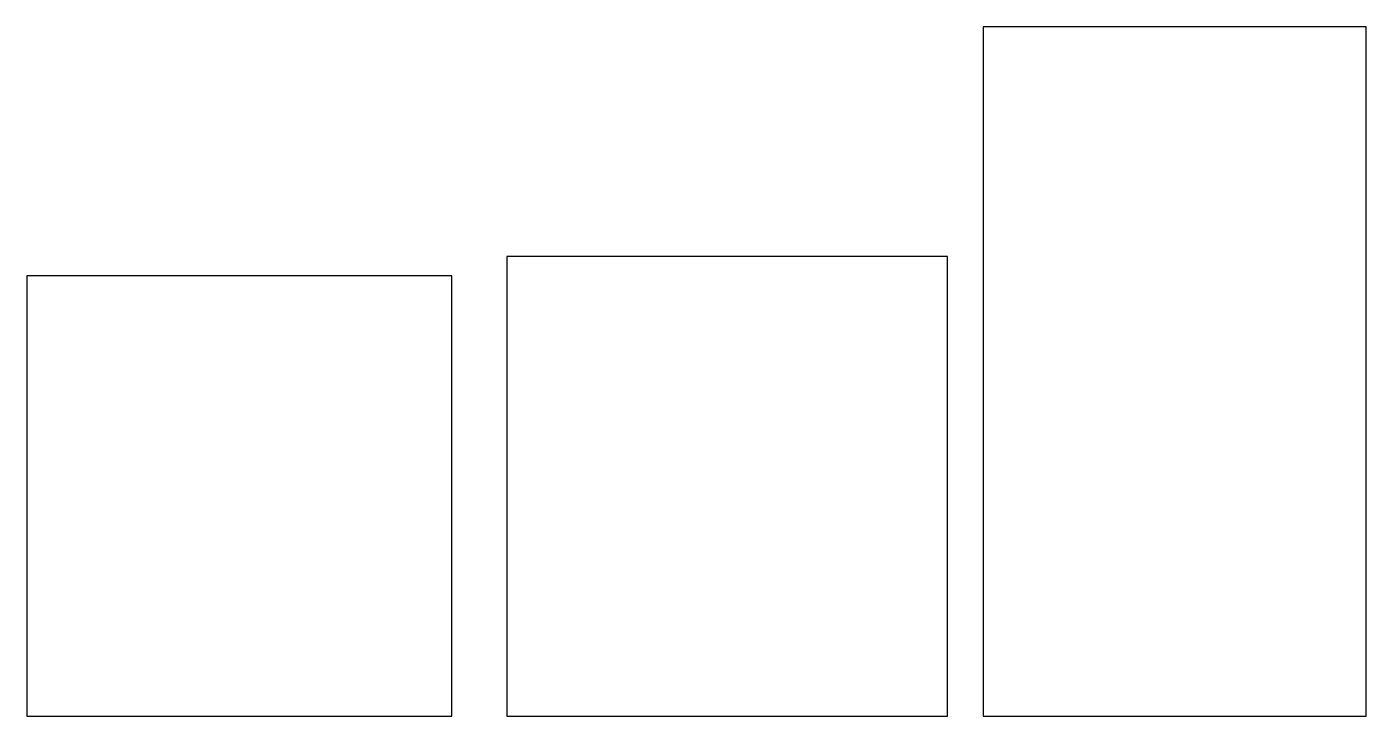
# Model space of a CAD drawing. Header units: millimetres. Extents: x 0 to 350, y 0 to 180.
import ezdxf

# ---------------------------------------------------------------- set-up
doc = ezdxf.new("R2010")
doc.units = ezdxf.units.MM
doc.layers.add('Sketch', color=7, linetype='CONTINUOUS')

msp = doc.modelspace()

# ---------------------------------------------------------------- linework, layer by layer
at = {"layer": 'Sketch'}
for p, q in [((349.78, 180), (249.78, 180)), ((249.78, 180), (249.78, 0)), ((349.78, 0), (349.78, 180)), ((240.4, 120), (125.4, 120)), ((125.4, 120), (125.4, 0)), ((240.4, 0), (240.4, 120)), ((111, 115), (0, 115)), ((0, 115), (0, 0)), ((111, 0), (111, 115)), ((0, 0), (111, 0)), ((125.4, 0), (240.4, 0)), ((249.78, 0), (349.78, 0))]:
    msp.add_line(p, q, dxfattribs=at)

doc.saveas('drawing.dxf')
